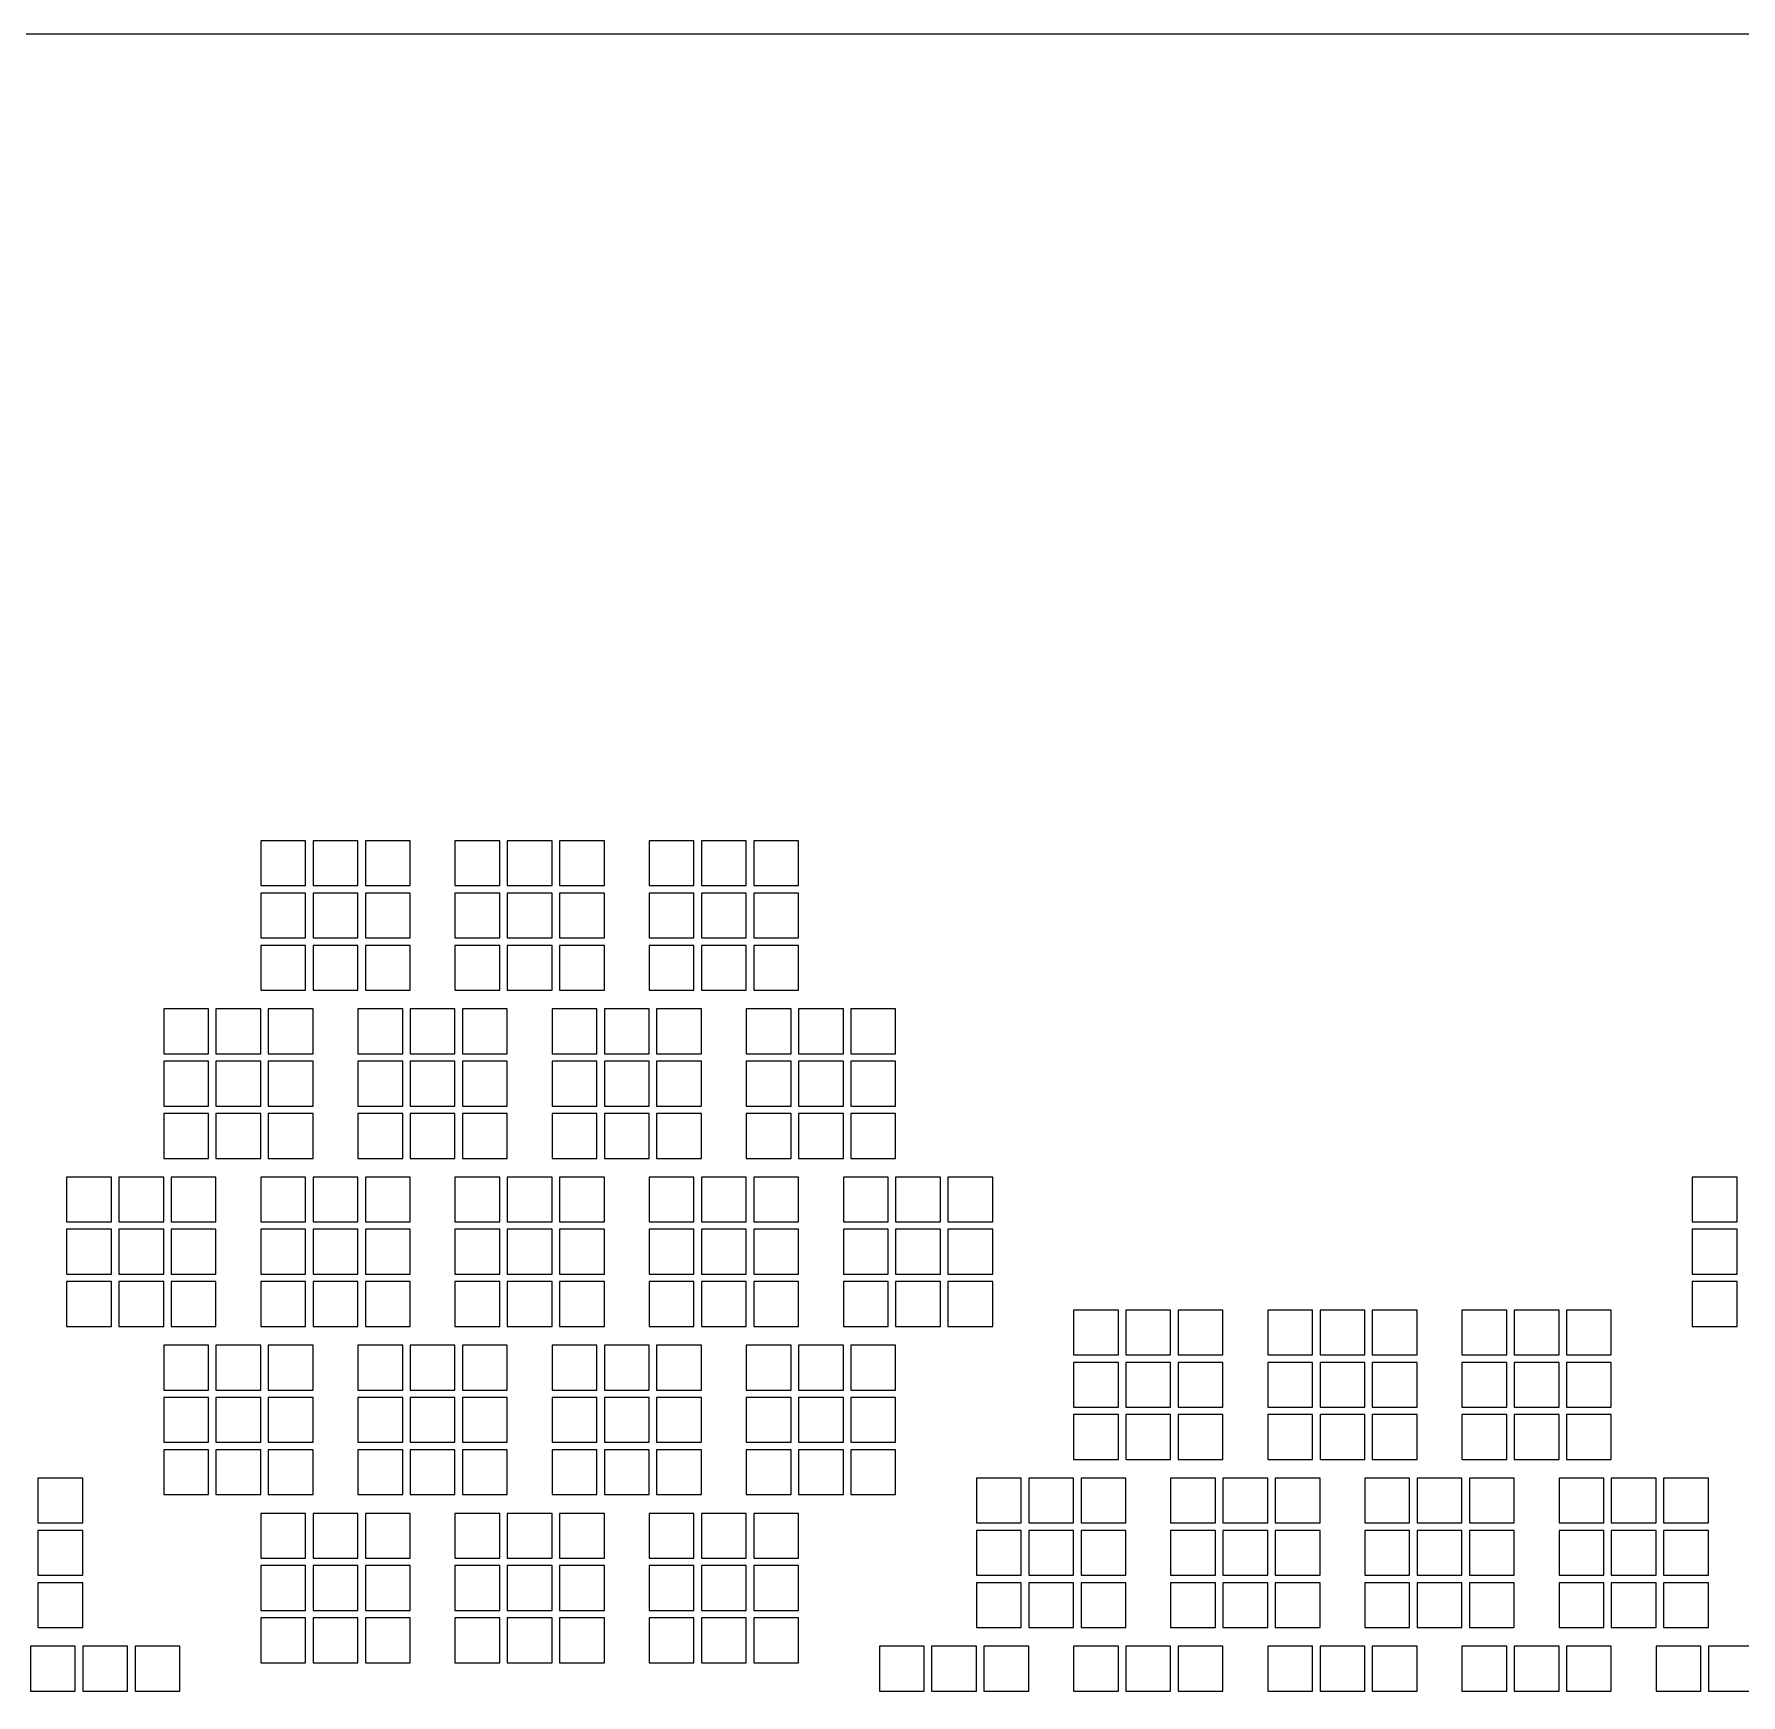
# Model space of a CAD drawing. Extents: x -49 to 54, y -38 to 38.
# Drawn here: x 15.73 to 27.16, y 26.88 to 38 of the extents above; entities that cross this region are included whole.
import ezdxf

# ---------------------------------------------------------------- set-up
doc = ezdxf.new("R2010")
doc.units = 0
doc.layers.add('BACK_LAYER', color=5, linetype='CONTINUOUS')
doc.layers.add('OUTLINE', color=7, linetype='CONTINUOUS')

msp = doc.modelspace()

# ---------------------------------------------------------------- linework, layer by layer
at = {"layer": 'BACK_LAYER'}
for points in [[(17.247, 32.299), (17.547, 32.299), (17.547, 32.599), (17.247, 32.599)], [(17.597, 32.299), (17.897, 32.299), (17.897, 32.599), (17.597, 32.599)], [(17.947, 32.299), (18.247, 32.299), (18.247, 32.599), (17.947, 32.599)], [(18.547, 32.299), (18.847, 32.299), (18.847, 32.599), (18.547, 32.599)], [(18.897, 32.299), (19.197, 32.299), (19.197, 32.599), (18.897, 32.599)], [(19.247, 32.299), (19.547, 32.299), (19.547, 32.599), (19.247, 32.599)], [(19.847, 32.299), (20.147, 32.299), (20.147, 32.599), (19.847, 32.599)], [(20.197, 32.299), (20.497, 32.299), (20.497, 32.599), (20.197, 32.599)], [(20.547, 32.299), (20.847, 32.299), (20.847, 32.599), (20.547, 32.599)], [(17.247, 31.949), (17.547, 31.949), (17.547, 32.249), (17.247, 32.249)], [(17.597, 31.949), (17.897, 31.949), (17.897, 32.249), (17.597, 32.249)], [(17.947, 31.949), (18.247, 31.949), (18.247, 32.249), (17.947, 32.249)], [(18.547, 31.949), (18.847, 31.949), (18.847, 32.249), (18.547, 32.249)], [(18.897, 31.949), (19.197, 31.949), (19.197, 32.249), (18.897, 32.249)], [(19.247, 31.949), (19.547, 31.949), (19.547, 32.249), (19.247, 32.249)], [(19.847, 31.949), (20.147, 31.949), (20.147, 32.249), (19.847, 32.249)], [(20.197, 31.949), (20.497, 31.949), (20.497, 32.249), (20.197, 32.249)], [(20.547, 31.949), (20.847, 31.949), (20.847, 32.249), (20.547, 32.249)], [(17.247, 31.599), (17.547, 31.599), (17.547, 31.899), (17.247, 31.899)], [(17.597, 31.599), (17.897, 31.599), (17.897, 31.899), (17.597, 31.899)], [(17.947, 31.599), (18.247, 31.599), (18.247, 31.899), (17.947, 31.899)], [(18.547, 31.599), (18.847, 31.599), (18.847, 31.899), (18.547, 31.899)], [(18.897, 31.599), (19.197, 31.599), (19.197, 31.899), (18.897, 31.899)], [(19.247, 31.599), (19.547, 31.599), (19.547, 31.899), (19.247, 31.899)], [(19.847, 31.599), (20.147, 31.599), (20.147, 31.899), (19.847, 31.899)], [(20.197, 31.599), (20.497, 31.599), (20.497, 31.899), (20.197, 31.899)], [(20.547, 31.599), (20.847, 31.599), (20.847, 31.899), (20.547, 31.899)], [(16.597, 31.173), (16.897, 31.173), (16.897, 31.473), (16.597, 31.473)], [(16.947, 31.173), (17.247, 31.173), (17.247, 31.473), (16.947, 31.473)], [(17.297, 31.173), (17.597, 31.173), (17.597, 31.473), (17.297, 31.473)], [(17.897, 31.173), (18.197, 31.173), (18.197, 31.473), (17.897, 31.473)], [(18.247, 31.173), (18.547, 31.173), (18.547, 31.473), (18.247, 31.473)], [(18.597, 31.173), (18.897, 31.173), (18.897, 31.473), (18.597, 31.473)], [(19.197, 31.173), (19.497, 31.173), (19.497, 31.473), (19.197, 31.473)], [(19.547, 31.173), (19.847, 31.173), (19.847, 31.473), (19.547, 31.473)], [(19.897, 31.173), (20.197, 31.173), (20.197, 31.473), (19.897, 31.473)], [(20.497, 31.173), (20.797, 31.173), (20.797, 31.473), (20.497, 31.473)], [(20.847, 31.173), (21.147, 31.173), (21.147, 31.473), (20.847, 31.473)], [(21.197, 31.173), (21.497, 31.173), (21.497, 31.473), (21.197, 31.473)], [(16.597, 30.823), (16.897, 30.823), (16.897, 31.123), (16.597, 31.123)], [(16.947, 30.823), (17.247, 30.823), (17.247, 31.123), (16.947, 31.123)], [(17.297, 30.823), (17.597, 30.823), (17.597, 31.123), (17.297, 31.123)], [(17.897, 30.823), (18.197, 30.823), (18.197, 31.123), (17.897, 31.123)], [(18.247, 30.823), (18.547, 30.823), (18.547, 31.123), (18.247, 31.123)], [(18.597, 30.823), (18.897, 30.823), (18.897, 31.123), (18.597, 31.123)], [(19.197, 30.823), (19.497, 30.823), (19.497, 31.123), (19.197, 31.123)], [(19.547, 30.823), (19.847, 30.823), (19.847, 31.123), (19.547, 31.123)], [(19.897, 30.823), (20.197, 30.823), (20.197, 31.123), (19.897, 31.123)], [(20.497, 30.823), (20.797, 30.823), (20.797, 31.123), (20.497, 31.123)], [(20.847, 30.823), (21.147, 30.823), (21.147, 31.123), (20.847, 31.123)], [(21.197, 30.823), (21.497, 30.823), (21.497, 31.123), (21.197, 31.123)], [(16.597, 30.473), (16.897, 30.473), (16.897, 30.773), (16.597, 30.773)], [(16.947, 30.473), (17.247, 30.473), (17.247, 30.773), (16.947, 30.773)], [(17.297, 30.473), (17.597, 30.473), (17.597, 30.773), (17.297, 30.773)], [(17.897, 30.473), (18.197, 30.473), (18.197, 30.773), (17.897, 30.773)], [(18.247, 30.473), (18.547, 30.473), (18.547, 30.773), (18.247, 30.773)], [(18.597, 30.473), (18.897, 30.473), (18.897, 30.773), (18.597, 30.773)], [(19.197, 30.473), (19.497, 30.473), (19.497, 30.773), (19.197, 30.773)], [(19.547, 30.473), (19.847, 30.473), (19.847, 30.773), (19.547, 30.773)], [(19.897, 30.473), (20.197, 30.473), (20.197, 30.773), (19.897, 30.773)], [(20.497, 30.473), (20.797, 30.473), (20.797, 30.773), (20.497, 30.773)], [(20.847, 30.473), (21.147, 30.473), (21.147, 30.773), (20.847, 30.773)], [(21.197, 30.473), (21.497, 30.473), (21.497, 30.773), (21.197, 30.773)], [(15.947, 30.048), (16.247, 30.048), (16.247, 30.348), (15.947, 30.348)], [(16.297, 30.048), (16.597, 30.048), (16.597, 30.348), (16.297, 30.348)], [(16.647, 30.048), (16.947, 30.048), (16.947, 30.348), (16.647, 30.348)], [(17.247, 30.048), (17.547, 30.048), (17.547, 30.348), (17.247, 30.348)], [(17.597, 30.048), (17.897, 30.048), (17.897, 30.348), (17.597, 30.348)], [(17.947, 30.048), (18.247, 30.048), (18.247, 30.348), (17.947, 30.348)], [(18.547, 30.048), (18.847, 30.048), (18.847, 30.348), (18.547, 30.348)], [(18.897, 30.048), (19.197, 30.048), (19.197, 30.348), (18.897, 30.348)], [(19.247, 30.048), (19.547, 30.048), (19.547, 30.348), (19.247, 30.348)], [(19.847, 30.048), (20.147, 30.048), (20.147, 30.348), (19.847, 30.348)], [(20.197, 30.048), (20.497, 30.048), (20.497, 30.348), (20.197, 30.348)], [(20.547, 30.048), (20.847, 30.048), (20.847, 30.348), (20.547, 30.348)], [(21.147, 30.048), (21.447, 30.048), (21.447, 30.348), (21.147, 30.348)], [(21.497, 30.048), (21.797, 30.048), (21.797, 30.348), (21.497, 30.348)], [(21.847, 30.048), (22.147, 30.048), (22.147, 30.348), (21.847, 30.348)], [(26.83, 30.048), (27.13, 30.048), (27.13, 30.348), (26.83, 30.348)], [(15.947, 29.698), (16.247, 29.698), (16.247, 29.998), (15.947, 29.998)], [(16.297, 29.698), (16.597, 29.698), (16.597, 29.998), (16.297, 29.998)], [(16.647, 29.698), (16.947, 29.698), (16.947, 29.998), (16.647, 29.998)], [(17.247, 29.698), (17.547, 29.698), (17.547, 29.998), (17.247, 29.998)], [(17.597, 29.698), (17.897, 29.698), (17.897, 29.998), (17.597, 29.998)], [(17.947, 29.698), (18.247, 29.698), (18.247, 29.998), (17.947, 29.998)], [(18.547, 29.698), (18.847, 29.698), (18.847, 29.998), (18.547, 29.998)], [(18.897, 29.698), (19.197, 29.698), (19.197, 29.998), (18.897, 29.998)], [(19.247, 29.698), (19.547, 29.698), (19.547, 29.998), (19.247, 29.998)], [(19.847, 29.698), (20.147, 29.698), (20.147, 29.998), (19.847, 29.998)], [(20.197, 29.698), (20.497, 29.698), (20.497, 29.998), (20.197, 29.998)], [(20.547, 29.698), (20.847, 29.698), (20.847, 29.998), (20.547, 29.998)], [(21.147, 29.698), (21.447, 29.698), (21.447, 29.998), (21.147, 29.998)], [(21.497, 29.698), (21.797, 29.698), (21.797, 29.998), (21.497, 29.998)], [(21.847, 29.698), (22.147, 29.698), (22.147, 29.998), (21.847, 29.998)], [(26.83, 29.698), (27.13, 29.698), (27.13, 29.998), (26.83, 29.998)], [(15.947, 29.348), (16.247, 29.348), (16.247, 29.648), (15.947, 29.648)], [(16.297, 29.348), (16.597, 29.348), (16.597, 29.648), (16.297, 29.648)], [(16.647, 29.348), (16.947, 29.348), (16.947, 29.648), (16.647, 29.648)], [(17.247, 29.348), (17.547, 29.348), (17.547, 29.648), (17.247, 29.648)], [(17.597, 29.348), (17.897, 29.348), (17.897, 29.648), (17.597, 29.648)], [(17.947, 29.348), (18.247, 29.348), (18.247, 29.648), (17.947, 29.648)], [(18.547, 29.348), (18.847, 29.348), (18.847, 29.648), (18.547, 29.648)], [(18.897, 29.348), (19.197, 29.348), (19.197, 29.648), (18.897, 29.648)], [(19.247, 29.348), (19.547, 29.348), (19.547, 29.648), (19.247, 29.648)], [(19.847, 29.348), (20.147, 29.348), (20.147, 29.648), (19.847, 29.648)], [(20.197, 29.348), (20.497, 29.348), (20.497, 29.648), (20.197, 29.648)], [(20.547, 29.348), (20.847, 29.348), (20.847, 29.648), (20.547, 29.648)], [(21.147, 29.348), (21.447, 29.348), (21.447, 29.648), (21.147, 29.648)], [(21.497, 29.348), (21.797, 29.348), (21.797, 29.648), (21.497, 29.648)], [(21.847, 29.348), (22.147, 29.348), (22.147, 29.648), (21.847, 29.648)], [(26.83, 29.348), (27.13, 29.348), (27.13, 29.648), (26.83, 29.648)], [(22.688, 29.157), (22.988, 29.157), (22.988, 29.457), (22.688, 29.457)], [(23.038, 29.157), (23.338, 29.157), (23.338, 29.457), (23.038, 29.457)], [(23.388, 29.157), (23.688, 29.157), (23.688, 29.457), (23.388, 29.457)], [(23.988, 29.157), (24.288, 29.157), (24.288, 29.457), (23.988, 29.457)], [(24.338, 29.157), (24.638, 29.157), (24.638, 29.457), (24.338, 29.457)], [(24.688, 29.157), (24.988, 29.157), (24.988, 29.457), (24.688, 29.457)], [(25.288, 29.157), (25.588, 29.157), (25.588, 29.457), (25.288, 29.457)], [(25.638, 29.157), (25.938, 29.157), (25.938, 29.457), (25.638, 29.457)], [(25.988, 29.157), (26.288, 29.157), (26.288, 29.457), (25.988, 29.457)], [(16.597, 28.922), (16.897, 28.922), (16.897, 29.222), (16.597, 29.222)], [(16.947, 28.922), (17.247, 28.922), (17.247, 29.222), (16.947, 29.222)], [(17.297, 28.922), (17.597, 28.922), (17.597, 29.222), (17.297, 29.222)], [(17.897, 28.922), (18.197, 28.922), (18.197, 29.222), (17.897, 29.222)], [(18.247, 28.922), (18.547, 28.922), (18.547, 29.222), (18.247, 29.222)], [(18.597, 28.922), (18.897, 28.922), (18.897, 29.222), (18.597, 29.222)], [(19.197, 28.922), (19.497, 28.922), (19.497, 29.222), (19.197, 29.222)], [(19.547, 28.922), (19.847, 28.922), (19.847, 29.222), (19.547, 29.222)], [(19.897, 28.922), (20.197, 28.922), (20.197, 29.222), (19.897, 29.222)], [(20.497, 28.922), (20.797, 28.922), (20.797, 29.222), (20.497, 29.222)], [(20.847, 28.922), (21.147, 28.922), (21.147, 29.222), (20.847, 29.222)], [(21.197, 28.922), (21.497, 28.922), (21.497, 29.222), (21.197, 29.222)], [(22.688, 28.807), (22.988, 28.807), (22.988, 29.107), (22.688, 29.107)], [(23.038, 28.807), (23.338, 28.807), (23.338, 29.107), (23.038, 29.107)], [(23.388, 28.807), (23.688, 28.807), (23.688, 29.107), (23.388, 29.107)], [(23.988, 28.807), (24.288, 28.807), (24.288, 29.107), (23.988, 29.107)], [(24.338, 28.807), (24.638, 28.807), (24.638, 29.107), (24.338, 29.107)], [(24.688, 28.807), (24.988, 28.807), (24.988, 29.107), (24.688, 29.107)], [(25.288, 28.807), (25.588, 28.807), (25.588, 29.107), (25.288, 29.107)], [(25.638, 28.807), (25.938, 28.807), (25.938, 29.107), (25.638, 29.107)], [(25.988, 28.807), (26.288, 28.807), (26.288, 29.107), (25.988, 29.107)], [(16.597, 28.572), (16.897, 28.572), (16.897, 28.872), (16.597, 28.872)], [(16.947, 28.572), (17.247, 28.572), (17.247, 28.872), (16.947, 28.872)], [(17.297, 28.572), (17.597, 28.572), (17.597, 28.872), (17.297, 28.872)], [(17.897, 28.572), (18.197, 28.572), (18.197, 28.872), (17.897, 28.872)], [(18.247, 28.572), (18.547, 28.572), (18.547, 28.872), (18.247, 28.872)], [(18.597, 28.572), (18.897, 28.572), (18.897, 28.872), (18.597, 28.872)], [(19.197, 28.572), (19.497, 28.572), (19.497, 28.872), (19.197, 28.872)], [(19.547, 28.572), (19.847, 28.572), (19.847, 28.872), (19.547, 28.872)], [(19.897, 28.572), (20.197, 28.572), (20.197, 28.872), (19.897, 28.872)], [(20.497, 28.572), (20.797, 28.572), (20.797, 28.872), (20.497, 28.872)], [(20.847, 28.572), (21.147, 28.572), (21.147, 28.872), (20.847, 28.872)], [(21.197, 28.572), (21.497, 28.572), (21.497, 28.872), (21.197, 28.872)], [(22.688, 28.457), (22.988, 28.457), (22.988, 28.757), (22.688, 28.757)], [(23.038, 28.457), (23.338, 28.457), (23.338, 28.757), (23.038, 28.757)], [(23.388, 28.457), (23.688, 28.457), (23.688, 28.757), (23.388, 28.757)], [(23.988, 28.457), (24.288, 28.457), (24.288, 28.757), (23.988, 28.757)], [(24.338, 28.457), (24.638, 28.457), (24.638, 28.757), (24.338, 28.757)], [(24.688, 28.457), (24.988, 28.457), (24.988, 28.757), (24.688, 28.757)], [(25.288, 28.457), (25.588, 28.457), (25.588, 28.757), (25.288, 28.757)], [(25.638, 28.457), (25.938, 28.457), (25.938, 28.757), (25.638, 28.757)], [(25.988, 28.457), (26.288, 28.457), (26.288, 28.757), (25.988, 28.757)], [(16.597, 28.222), (16.897, 28.222), (16.897, 28.522), (16.597, 28.522)], [(16.947, 28.222), (17.247, 28.222), (17.247, 28.522), (16.947, 28.522)], [(17.297, 28.222), (17.597, 28.222), (17.597, 28.522), (17.297, 28.522)], [(17.897, 28.222), (18.197, 28.222), (18.197, 28.522), (17.897, 28.522)], [(18.247, 28.222), (18.547, 28.222), (18.547, 28.522), (18.247, 28.522)], [(18.597, 28.222), (18.897, 28.222), (18.897, 28.522), (18.597, 28.522)], [(19.197, 28.222), (19.497, 28.222), (19.497, 28.522), (19.197, 28.522)], [(19.547, 28.222), (19.847, 28.222), (19.847, 28.522), (19.547, 28.522)], [(19.897, 28.222), (20.197, 28.222), (20.197, 28.522), (19.897, 28.522)], [(20.497, 28.222), (20.797, 28.222), (20.797, 28.522), (20.497, 28.522)], [(20.847, 28.222), (21.147, 28.222), (21.147, 28.522), (20.847, 28.522)], [(21.197, 28.222), (21.497, 28.222), (21.497, 28.522), (21.197, 28.522)], [(15.755, 28.032), (16.055, 28.032), (16.055, 28.332), (15.755, 28.332)], [(22.038, 28.032), (22.338, 28.032), (22.338, 28.332), (22.038, 28.332)], [(22.388, 28.032), (22.688, 28.032), (22.688, 28.332), (22.388, 28.332)], [(22.738, 28.032), (23.038, 28.032), (23.038, 28.332), (22.738, 28.332)], [(23.338, 28.032), (23.638, 28.032), (23.638, 28.332), (23.338, 28.332)], [(23.688, 28.032), (23.988, 28.032), (23.988, 28.332), (23.688, 28.332)], [(24.038, 28.032), (24.338, 28.032), (24.338, 28.332), (24.038, 28.332)], [(24.638, 28.032), (24.938, 28.032), (24.938, 28.332), (24.638, 28.332)], [(24.988, 28.032), (25.288, 28.032), (25.288, 28.332), (24.988, 28.332)], [(25.338, 28.032), (25.638, 28.032), (25.638, 28.332), (25.338, 28.332)], [(25.938, 28.032), (26.238, 28.032), (26.238, 28.332), (25.938, 28.332)], [(26.288, 28.032), (26.588, 28.032), (26.588, 28.332), (26.288, 28.332)], [(26.638, 28.032), (26.938, 28.032), (26.938, 28.332), (26.638, 28.332)], [(17.247, 27.796), (17.547, 27.796), (17.547, 28.096), (17.247, 28.096)], [(17.597, 27.796), (17.897, 27.796), (17.897, 28.096), (17.597, 28.096)], [(17.947, 27.796), (18.247, 27.796), (18.247, 28.096), (17.947, 28.096)], [(18.547, 27.796), (18.847, 27.796), (18.847, 28.096), (18.547, 28.096)], [(18.897, 27.796), (19.197, 27.796), (19.197, 28.096), (18.897, 28.096)], [(19.247, 27.796), (19.547, 27.796), (19.547, 28.096), (19.247, 28.096)], [(19.847, 27.796), (20.147, 27.796), (20.147, 28.096), (19.847, 28.096)], [(20.197, 27.796), (20.497, 27.796), (20.497, 28.096), (20.197, 28.096)], [(20.547, 27.796), (20.847, 27.796), (20.847, 28.096), (20.547, 28.096)], [(15.755, 27.682), (16.055, 27.682), (16.055, 27.982), (15.755, 27.982)], [(22.038, 27.682), (22.338, 27.682), (22.338, 27.982), (22.038, 27.982)], [(22.388, 27.682), (22.688, 27.682), (22.688, 27.982), (22.388, 27.982)], [(22.738, 27.682), (23.038, 27.682), (23.038, 27.982), (22.738, 27.982)], [(23.338, 27.682), (23.638, 27.682), (23.638, 27.982), (23.338, 27.982)], [(23.688, 27.682), (23.988, 27.682), (23.988, 27.982), (23.688, 27.982)], [(24.038, 27.682), (24.338, 27.682), (24.338, 27.982), (24.038, 27.982)], [(24.638, 27.682), (24.938, 27.682), (24.938, 27.982), (24.638, 27.982)], [(24.988, 27.682), (25.288, 27.682), (25.288, 27.982), (24.988, 27.982)], [(25.338, 27.682), (25.638, 27.682), (25.638, 27.982), (25.338, 27.982)], [(25.938, 27.682), (26.238, 27.682), (26.238, 27.982), (25.938, 27.982)], [(26.288, 27.682), (26.588, 27.682), (26.588, 27.982), (26.288, 27.982)], [(26.638, 27.682), (26.938, 27.682), (26.938, 27.982), (26.638, 27.982)], [(17.247, 27.446), (17.547, 27.446), (17.547, 27.746), (17.247, 27.746)], [(17.597, 27.446), (17.897, 27.446), (17.897, 27.746), (17.597, 27.746)], [(17.947, 27.446), (18.247, 27.446), (18.247, 27.746), (17.947, 27.746)], [(18.547, 27.446), (18.847, 27.446), (18.847, 27.746), (18.547, 27.746)], [(18.897, 27.446), (19.197, 27.446), (19.197, 27.746), (18.897, 27.746)], [(19.247, 27.446), (19.547, 27.446), (19.547, 27.746), (19.247, 27.746)], [(19.847, 27.446), (20.147, 27.446), (20.147, 27.746), (19.847, 27.746)], [(20.197, 27.446), (20.497, 27.446), (20.497, 27.746), (20.197, 27.746)], [(20.547, 27.446), (20.847, 27.446), (20.847, 27.746), (20.547, 27.746)], [(15.755, 27.332), (16.055, 27.332), (16.055, 27.632), (15.755, 27.632)], [(22.038, 27.332), (22.338, 27.332), (22.338, 27.632), (22.038, 27.632)], [(22.388, 27.332), (22.688, 27.332), (22.688, 27.632), (22.388, 27.632)], [(22.738, 27.332), (23.038, 27.332), (23.038, 27.632), (22.738, 27.632)], [(23.338, 27.332), (23.638, 27.332), (23.638, 27.632), (23.338, 27.632)], [(23.688, 27.332), (23.988, 27.332), (23.988, 27.632), (23.688, 27.632)], [(24.038, 27.332), (24.338, 27.332), (24.338, 27.632), (24.038, 27.632)], [(24.638, 27.332), (24.938, 27.332), (24.938, 27.632), (24.638, 27.632)], [(24.988, 27.332), (25.288, 27.332), (25.288, 27.632), (24.988, 27.632)], [(25.338, 27.332), (25.638, 27.332), (25.638, 27.632), (25.338, 27.632)], [(25.938, 27.332), (26.238, 27.332), (26.238, 27.632), (25.938, 27.632)], [(26.288, 27.332), (26.588, 27.332), (26.588, 27.632), (26.288, 27.632)], [(26.638, 27.332), (26.938, 27.332), (26.938, 27.632), (26.638, 27.632)], [(17.247, 27.096), (17.547, 27.096), (17.547, 27.396), (17.247, 27.396)], [(17.597, 27.096), (17.897, 27.096), (17.897, 27.396), (17.597, 27.396)], [(17.947, 27.096), (18.247, 27.096), (18.247, 27.396), (17.947, 27.396)], [(18.547, 27.096), (18.847, 27.096), (18.847, 27.396), (18.547, 27.396)], [(18.897, 27.096), (19.197, 27.096), (19.197, 27.396), (18.897, 27.396)], [(19.247, 27.096), (19.547, 27.096), (19.547, 27.396), (19.247, 27.396)], [(19.847, 27.096), (20.147, 27.096), (20.147, 27.396), (19.847, 27.396)], [(20.197, 27.096), (20.497, 27.096), (20.497, 27.396), (20.197, 27.396)], [(20.547, 27.096), (20.847, 27.096), (20.847, 27.396), (20.547, 27.396)], [(15.705, 26.906), (16.005, 26.906), (16.005, 27.206), (15.705, 27.206)], [(16.055, 26.906), (16.355, 26.906), (16.355, 27.206), (16.055, 27.206)], [(16.405, 26.906), (16.705, 26.906), (16.705, 27.206), (16.405, 27.206)], [(21.388, 26.906), (21.688, 26.906), (21.688, 27.206), (21.388, 27.206)], [(21.738, 26.906), (22.038, 26.906), (22.038, 27.206), (21.738, 27.206)], [(22.088, 26.906), (22.388, 26.906), (22.388, 27.206), (22.088, 27.206)], [(22.688, 26.906), (22.988, 26.906), (22.988, 27.206), (22.688, 27.206)], [(23.038, 26.906), (23.338, 26.906), (23.338, 27.206), (23.038, 27.206)], [(23.388, 26.906), (23.688, 26.906), (23.688, 27.206), (23.388, 27.206)], [(23.988, 26.906), (24.288, 26.906), (24.288, 27.206), (23.988, 27.206)], [(24.338, 26.906), (24.638, 26.906), (24.638, 27.206), (24.338, 27.206)], [(24.688, 26.906), (24.988, 26.906), (24.988, 27.206), (24.688, 27.206)], [(25.288, 26.906), (25.588, 26.906), (25.588, 27.206), (25.288, 27.206)], [(25.638, 26.906), (25.938, 26.906), (25.938, 27.206), (25.638, 27.206)], [(25.988, 26.906), (26.288, 26.906), (26.288, 27.206), (25.988, 27.206)], [(26.588, 26.906), (26.888, 26.906), (26.888, 27.206), (26.588, 27.206)], [(26.938, 26.906), (27.238, 26.906), (27.238, 27.206), (26.938, 27.206)]]:
    msp.add_lwpolyline(points, close=True, dxfattribs=at)
at = {"layer": 'OUTLINE'}
msp.add_lwpolyline([(-49.4, -36.45, -0.414214), (-47.85, -38), (52.85, -38, -0.414214), (54.4, -36.45), (54.4, -28), (51.4, -28), (51.4, 28), (54.4, 28), (54.4, 36.45, -0.414214), (52.85, 38), (-47.85, 38, -0.414214), (-49.4, 36.45)], format="xyb", close=True, dxfattribs=at)

doc.saveas('drawing.dxf')
